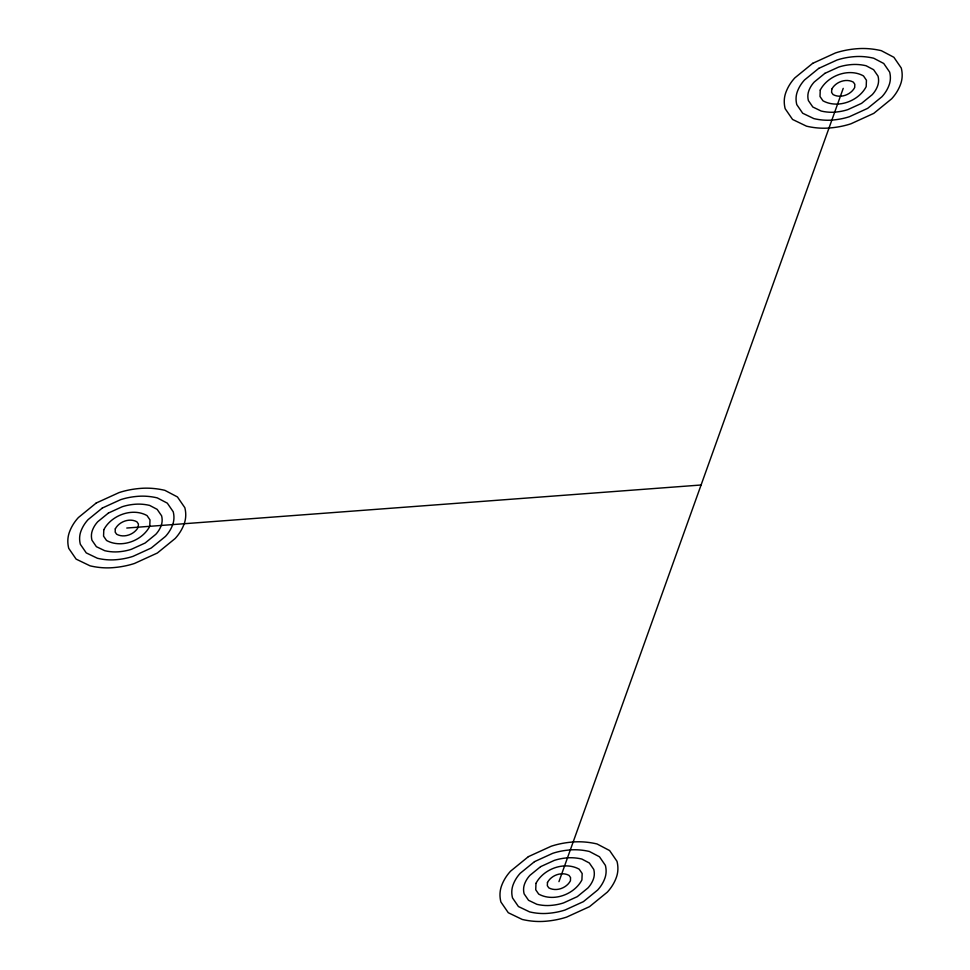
<?xml version="1.0" encoding="UTF-8"?>
<svg xmlns="http://www.w3.org/2000/svg" width="970" height="970" viewBox="0 0 970 970"><rect width="100%" height="100%" fill="white"/><g stroke="black" fill="none" stroke-linecap="round" stroke-linejoin="round"><path stroke-width="1.45" d="M558.95 881.645L843.221 88.367M126.779 528.032L701.08 485M103.802 529.753L103.56 536.155L106.518 540.46C121.226 548.596 142.166 540.884 149.756 526.31L149.998 519.896L147.04 515.591C132.441 507.383 111.368 515.203 103.802 529.753M115.297 528.892L115.175 532.093L116.642 534.24C124.002 538.314 134.478 534.458 138.261 527.171L138.395 523.958L136.915 521.812C129.616 517.701 119.067 521.617 115.297 528.892M535.973 883.367L535.731 889.781L538.689 894.085C553.385 902.221 574.337 894.51 581.915 879.923L582.17 873.509L579.211 869.217C564.613 861.008 543.527 868.829 535.973 883.367M547.468 882.506L547.335 885.719L548.814 887.865C556.174 891.939 566.638 888.083 570.433 880.784L570.554 877.583L569.087 875.437C561.775 871.327 551.239 875.231 547.468 882.506M820.244 90.089L820.002 96.503L822.96 100.795C837.656 108.943 858.608 101.219 866.198 86.645L866.44 80.231L863.482 75.927C848.883 67.718 827.798 75.539 820.244 90.089M831.739 89.228L831.605 92.429L833.084 94.575C840.444 98.649 850.908 94.793 854.703 87.506L854.825 84.293L853.357 82.147C846.046 78.036 835.51 81.953 831.739 89.228M96.224 503.018L78.388 517.556A85.19 58.855 14.8 0 0 69.355 532.324A54.393 37.575 14.8 0 0 68.737 548.365L76.121 559.12L90.077 565.837A54.393 37.575 14.8 0 0 112.569 567.692A85.19 58.855 14.8 0 0 134.49 563.461L157.334 553.033L175.17 538.495A85.19 58.855 14.8 0 0 184.215 523.727A54.393 37.575 14.8 0 0 184.833 507.686L177.437 496.943L164.864 490.335A57.751 39.903 14.8 0 0 140.989 488.359A85.19 58.855 14.8 0 0 119.067 492.59L96.224 503.018M102.335 508.025L88.064 519.653A68.155 47.081 14.8 0 0 80.837 531.463A43.517 30.058 14.8 0 0 80.34 544.291L86.257 552.9L97.424 558.271A43.517 30.058 14.8 0 0 115.406 559.763A68.155 47.081 14.8 0 0 132.951 556.38L151.223 548.026L165.494 536.398A68.155 47.081 14.8 0 0 172.721 524.588A43.517 30.058 14.8 0 0 173.218 511.76L167.313 503.151L157.249 497.877A46.208 31.925 14.8 0 0 138.152 496.3A68.155 47.081 14.8 0 0 120.607 499.671L102.335 508.025M108.446 513.021L97.74 521.739A51.119 35.308 14.8 0 0 92.32 530.602A32.641 22.552 14.8 0 0 91.956 540.229L96.382 546.68L104.76 550.705A32.641 22.552 14.8 0 0 118.255 551.821A51.119 35.308 14.8 0 0 131.411 549.287L145.112 543.03L155.818 534.312A51.119 35.308 14.8 0 0 161.238 525.449A32.641 22.552 14.8 0 0 161.614 515.822L157.176 509.371L149.635 505.406A34.653 23.947 14.8 0 0 135.303 504.23A51.119 35.308 14.8 0 0 122.147 506.764L108.446 513.021M812.666 63.353L794.83 77.891A85.19 58.855 14.8 0 0 785.785 92.659A54.393 37.575 14.8 0 0 785.166 108.701L792.563 119.455L806.519 126.173A54.393 37.575 14.8 0 0 829.01 128.028A85.19 58.855 14.8 0 0 850.932 123.796L873.776 113.369L891.612 98.831A85.19 58.855 14.8 0 0 900.645 84.063A54.393 37.575 14.8 0 0 901.263 68.021L893.879 57.279L881.306 50.67A57.751 39.903 14.8 0 0 857.431 48.694A85.19 58.855 14.8 0 0 835.51 52.926L812.666 63.353M818.777 68.361L804.506 79.989A68.155 47.081 14.8 0 0 797.279 91.798A43.517 30.058 14.8 0 0 796.782 104.627L802.687 113.235L813.866 118.607A43.517 30.058 14.8 0 0 831.848 120.098A68.155 47.081 14.8 0 0 849.393 116.715L867.665 108.361L881.936 96.745A68.155 47.081 14.8 0 0 889.163 84.924A43.517 30.058 14.8 0 0 889.66 72.095L883.743 63.486L873.691 58.212A46.208 31.925 14.8 0 0 854.594 56.636A68.155 47.081 14.8 0 0 837.049 60.007L818.777 68.361M824.888 73.356L814.182 82.074A51.119 35.308 14.8 0 0 808.762 90.95A32.641 22.552 14.8 0 0 808.386 100.565L812.824 107.015L821.202 111.053A32.641 22.552 14.8 0 0 834.697 112.156A51.119 35.308 14.8 0 0 847.853 109.622L861.554 103.366L872.26 94.648A51.119 35.308 14.8 0 0 877.68 85.784A32.641 22.552 14.8 0 0 878.044 76.157L873.618 69.707L866.077 65.742A34.653 23.947 14.8 0 0 851.745 64.566A51.119 35.308 14.8 0 0 838.589 67.1L824.888 73.356M528.395 856.643L510.559 871.181A85.19 58.855 14.8 0 0 501.514 885.949A54.393 37.575 14.8 0 0 500.896 901.991L508.292 912.734L522.248 919.451A54.393 37.575 14.8 0 0 544.74 921.318A85.19 58.855 14.8 0 0 566.662 917.087L589.505 906.659L607.341 892.121A85.19 58.855 14.8 0 0 616.374 877.353A54.393 37.575 14.8 0 0 616.993 861.311L609.609 850.557L597.035 843.961A57.751 39.903 14.8 0 0 573.161 841.984A85.19 58.855 14.8 0 0 551.239 846.216L528.395 856.643M534.506 861.651L520.235 873.267A68.155 47.081 14.8 0 0 513.009 885.089A43.517 30.058 14.8 0 0 512.512 897.917L518.416 906.526L529.596 911.897A43.517 30.058 14.8 0 0 547.577 913.376A68.155 47.081 14.8 0 0 565.122 909.993L583.394 901.651L597.665 890.023A68.155 47.081 14.8 0 0 604.892 878.202A43.517 30.058 14.8 0 0 605.389 865.385L599.472 856.777L589.42 851.49A46.208 31.925 14.8 0 0 570.324 849.914A68.155 47.081 14.8 0 0 552.779 853.297L534.506 861.651M540.617 866.646L529.911 875.364A51.119 35.308 14.8 0 0 524.491 884.228A32.641 22.552 14.8 0 0 524.115 893.855L528.553 900.305L536.931 904.331A32.641 22.552 14.8 0 0 550.426 905.446A51.119 35.308 14.8 0 0 563.57 902.912L577.283 896.656L587.99 887.926A51.119 35.308 14.8 0 0 593.41 879.062A32.641 22.552 14.8 0 0 593.773 869.447L589.348 862.997L581.806 859.032A34.653 23.947 14.8 0 0 567.474 857.856A51.119 35.308 14.8 0 0 554.319 860.39L540.617 866.646"/></g></svg>
